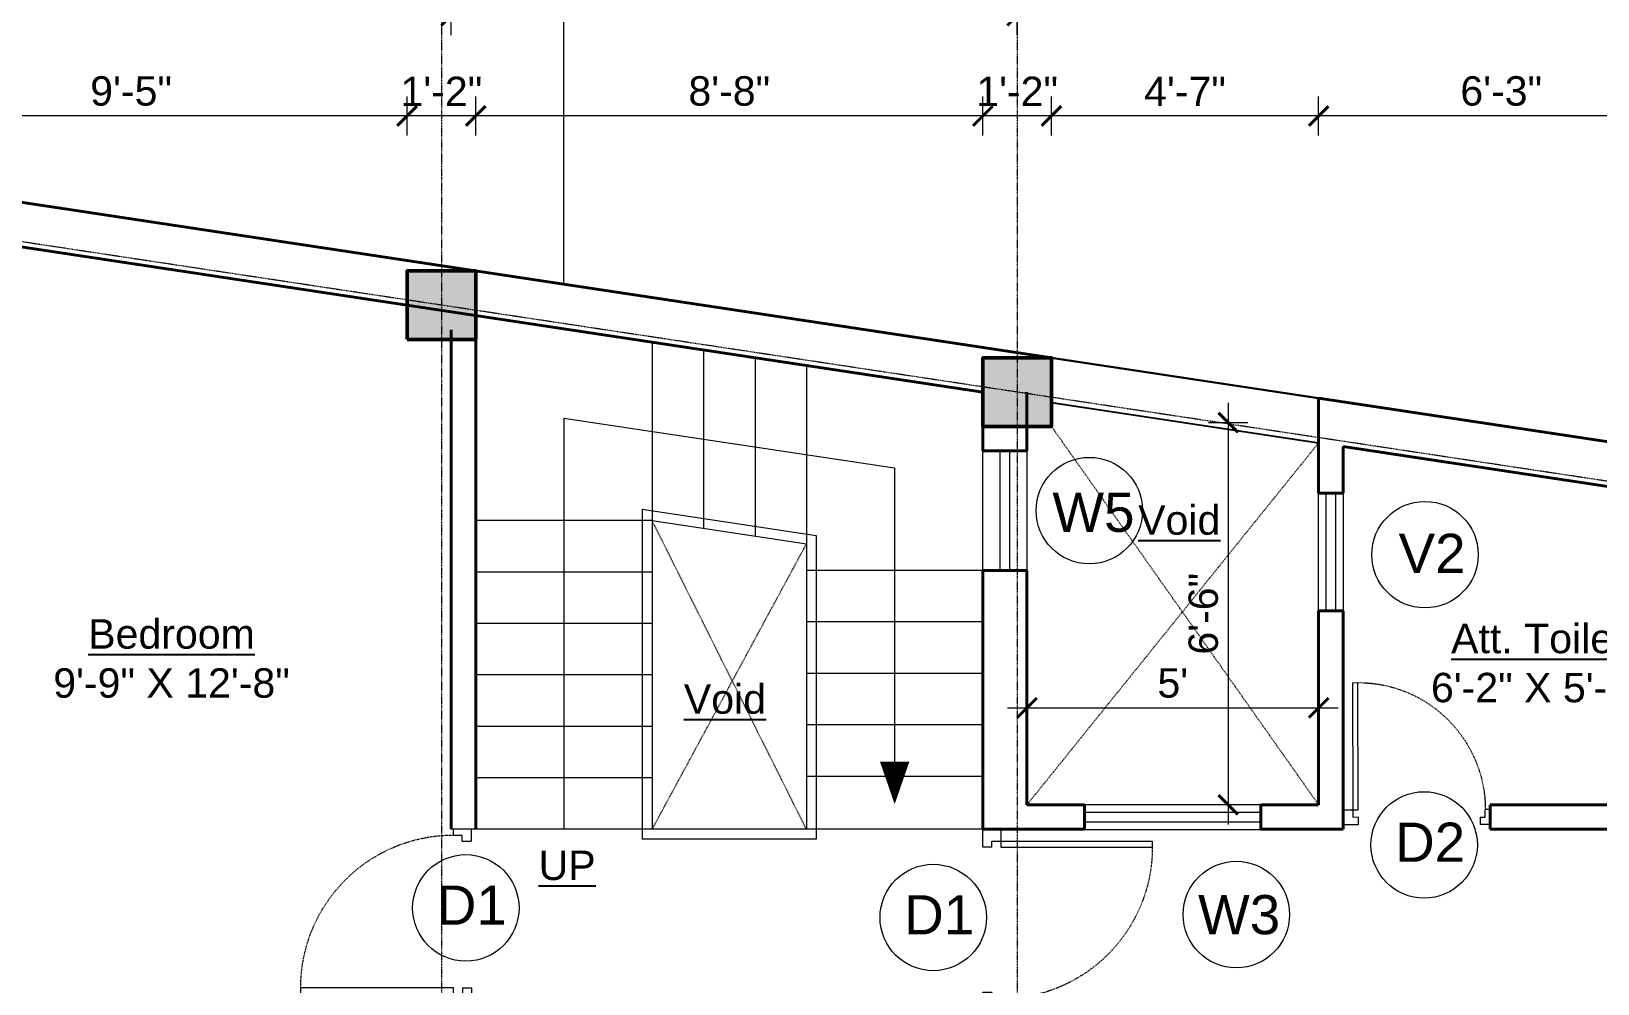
# Model space of a CAD drawing. Header units: inches. Extents: x 141029 to 151573, y -22384 to -18036.
# Drawn here: x 144653.4 to 144973.1, y -19620 to -19425.7 of the extents above; entities that cross this region are included whole.
import ezdxf

# ---------------------------------------------------------------- set-up
doc = ezdxf.new("R2010")
doc.units = ezdxf.units.IN
doc.header["$LTSCALE"] = 0.5
doc.header["$MEASUREMENT"] = 0
doc.header["$PDMODE"] = 66
doc.linetypes.add('CENTER', pattern=[2, 1.25, -0.25, 0.25, -0.25])
doc.linetypes.add('HIDDEN', pattern=[0.375, 0.25, -0.125])
for name, color, linetype, lineweight in [('Annotate-Lite.w', 177, 'Continuous', 9), ('Annotations-Bold.w', 177, 'Continuous', 13), ('C-COLUMN', 1, 'Continuous', 50), ('DIM', 4, 'Continuous', 5), ('DIM 1-100', 4, 'Continuous', 13), ('Door-Window.w', 4, 'Continuous', 15), ('HACTH', 253, 'Continuous', 9), ('stair', 132, 'Continuous', 13), ('TEXT', 220, 'Continuous', 9), ('wall', 1, 'Continuous', 40), ('wall light', 6, 'Continuous', 25), ('window', 4, 'Continuous', 13)]:
    doc.layers.add(name, color=color, linetype=linetype, lineweight=lineweight)
doc.styles.add('arial.', font='arial.ttf')
doc.styles.add('gaurav', font='arial.ttf')
doc.styles.get("Standard").update_dxf_attribs({"font": 'arial.ttf'})
doc.dimstyles.new('1 by 96', dxfattribs={"dimtxt": 6, "dimasz": 4, "dimexe": 4, "dimexo": 4, "dimgap": 2, "dimtad": 1, "dimdec": 0, "dimzin": 0, "dimdsep": 46, "dimlunit": 4, "dimtxsty": 'Standard', "dimblk": 'ARCHTICK', "dimcen": 0, "dimdle": 4, "dimadec": 0, "dimazin": 0, "dimtfac": 1, "dimtdec": 0, "dimtix": 1, "dimtofl": 0, "dimtmove": 1, "dimatfit": 3, "dimldrblk": 'ARCHTICK', "dimfxl": 4, "dimfxlon": 1, "dimtolj": 1, "dimtzin": 0, "dimlwd": -1, "dimlwe": -1, "dimarcsym": 0})

# ---------------------------------------------------------------- blocks, each defined once
blk = doc.blocks.new('3-0')
at = {"ltscale": 3}
for p, q in [((11063.05, 10097.68), (11065.97, 10099.9)), ((11063.05, 10097.68), (11064.53, 10095.73)), ((11065.25, 10097.81), (11066.71, 10098.92)), ((11065.99, 10096.84), (11065.25, 10097.81)), ((11065.97, 10099.9), (11066.71, 10098.92)), ((11065.99, 10096.84), (11064.53, 10095.73)), ((11085.5, 10074.13), (11110.32, 10092.96)), ((11086.24, 10073.15), (11111.05, 10091.97)), ((11111.05, 10091.97), (11110.32, 10092.96)), ((11084.04, 10073.02), (11082.57, 10071.91)), ((11082.57, 10071.91), (11084.79, 10068.98)), ((11084.04, 10073.02), (11084.78, 10072.04)), ((11084.78, 10072.04), (11086.24, 10073.15)), ((11086.24, 10073.15), (11085.5, 10074.13)), ((11087.72, 10071.2), (11086.24, 10073.15)), ((11084.79, 10068.98), (11087.72, 10071.2))]:
    blk.add_line(p, q, dxfattribs=at)
at = {"layer": 'Door-Window.w', "color": 9, "linetype": 'HIDDEN', "lineweight": 18}
blk.add_arc((11085.5, 10074.13), 31.16, 37.1906, 127.1465, dxfattribs=at)
blk = doc.blocks.new('_ArchTick')
at = {"color": 0, "linetype": 'ByBlock', "const_width": 0.15}
blk.add_lwpolyline([(-0.5, -0.5), (0.5, 0.5)], dxfattribs=at)
blk = doc.blocks.new('*D563')
at = {"layer": 'Defpoints', "color": 0, "transparency": 16777216}
for p in [(144916.15, -19563.72), (144856.62, -19583.5), (144916.15, -19583.5)]:
    blk.add_point(p, dxfattribs=at)
at = {"layer": 'DIM 1-100', "color": 0, "transparency": 16777216}
for p, q in [((144856.62, -19567.72), (144856.62, -19559.72)), ((144916.15, -19567.72), (144916.15, -19559.72)), ((144852.62, -19563.72), (144920.15, -19563.72))]:
    blk.add_line(p, q, dxfattribs=at)
at = {"layer": 'DIM 1-100', "color": 0, "transparency": 16777216, "xscale": 4, "yscale": 4, "zscale": 4, "rotation": 180}
blk.add_blockref('_ArchTick', (144856.62, -19563.72), dxfattribs=at)
at = {"layer": 'DIM 1-100', "color": 0, "transparency": 16777216, "xscale": 4, "yscale": 4, "zscale": 4}
blk.add_blockref('_ArchTick', (144916.15, -19563.72), dxfattribs=at)
at = {"layer": 'DIM 1-100', "color": 0, "transparency": 16777216, "insert": (144886.38, -19558.67), "char_height": 6, "attachment_point": 5}
blk.add_mtext("\\A1;5'", dxfattribs=at)
blk = doc.blocks.new('*D508')
at = {"layer": 'Defpoints', "color": 0, "transparency": 16777216}
for p in [(144888.88, -19505.51), (144897.69, -19583.5), (144916.15, -19583.5)]:
    blk.add_point(p, dxfattribs=at)
at = {"layer": 'DIM 1-100', "color": 0, "transparency": 16777216}
for p, q in [((144897.69, -19501.51), (144897.69, -19587.5)), ((144893.69, -19505.51), (144901.69, -19505.51)), ((144901.69, -19583.5), (144893.69, -19583.5))]:
    blk.add_line(p, q, dxfattribs=at)
at = {"layer": 'DIM 1-100', "color": 0, "transparency": 16777216, "xscale": 4, "yscale": 4, "zscale": 4}
for p, rotation in [((144897.69, -19505.51), 90), ((144897.69, -19583.5), 270)]:
    blk.add_blockref('_ArchTick', p, dxfattribs=dict(at, rotation=rotation))
at = {"layer": 'DIM 1-100', "color": 0, "transparency": 16777216, "insert": (144892.63, -19544.51), "char_height": 6, "attachment_point": 5, "rotation": 90}
blk.add_mtext('\\A1;6\'-6"', dxfattribs=at)
blk = doc.blocks.new('*D565')
at = {"layer": 'Defpoints', "color": 0, "transparency": 16777216}
for p in [(144916.15, -19442.94), (144916.15, -19500.53), (144990.68, -19513.9)]:
    blk.add_point(p, dxfattribs=at)
at = {"layer": 'DIM 1-100', "color": 0, "transparency": 16777216}
for p, q in [((144916.15, -19446.94), (144916.15, -19438.94)), ((144990.68, -19446.94), (144990.68, -19438.94)), ((144994.68, -19442.94), (144912.15, -19442.94))]:
    blk.add_line(p, q, dxfattribs=at)
at = {"layer": 'DIM 1-100', "color": 0, "transparency": 16777216, "xscale": 4, "yscale": 4, "zscale": 4, "rotation": 180}
blk.add_blockref('_ArchTick', (144916.15, -19442.94), dxfattribs=at)
at = {"layer": 'DIM 1-100', "color": 0, "transparency": 16777216, "xscale": 4, "yscale": 4, "zscale": 4}
blk.add_blockref('_ArchTick', (144990.68, -19442.94), dxfattribs=at)
at = {"layer": 'DIM 1-100', "color": 0, "transparency": 16777216, "insert": (144953.41, -19437.88), "char_height": 6, "attachment_point": 5}
blk.add_mtext('\\A1;6\'-3"', dxfattribs=at)
blk = doc.blocks.new('*D566')
at = {"layer": 'Defpoints', "color": 0, "transparency": 16777216}
for p in [(144861.62, -19442.94), (144861.62, -19492.29), (144916.15, -19500.53)]:
    blk.add_point(p, dxfattribs=at)
at = {"layer": 'DIM 1-100', "color": 0, "transparency": 16777216}
for p, q in [((144861.62, -19446.94), (144861.62, -19438.94)), ((144916.15, -19446.94), (144916.15, -19438.94)), ((144920.15, -19442.94), (144857.62, -19442.94))]:
    blk.add_line(p, q, dxfattribs=at)
at = {"layer": 'DIM 1-100', "color": 0, "transparency": 16777216, "xscale": 4, "yscale": 4, "zscale": 4, "rotation": 180}
blk.add_blockref('_ArchTick', (144861.62, -19442.94), dxfattribs=at)
at = {"layer": 'DIM 1-100', "color": 0, "transparency": 16777216, "xscale": 4, "yscale": 4, "zscale": 4}
blk.add_blockref('_ArchTick', (144916.15, -19442.94), dxfattribs=at)
at = {"layer": 'DIM 1-100', "color": 0, "transparency": 16777216, "insert": (144888.88, -19437.94), "char_height": 6, "attachment_point": 5}
blk.add_mtext('\\A1;4\'-7"', dxfattribs=at)
blk = doc.blocks.new('*D567')
at = {"layer": 'Defpoints', "color": 0, "transparency": 16777216}
for p in [(144847.62, -19442.94), (144847.62, -19492.29), (144861.62, -19492.29)]:
    blk.add_point(p, dxfattribs=at)
at = {"layer": 'DIM 1-100', "color": 0, "transparency": 16777216}
for p, q in [((144847.62, -19446.94), (144847.62, -19438.94)), ((144861.62, -19446.94), (144861.62, -19438.94)), ((144865.62, -19442.94), (144843.62, -19442.94))]:
    blk.add_line(p, q, dxfattribs=at)
at = {"layer": 'DIM 1-100', "color": 0, "transparency": 16777216, "xscale": 4, "yscale": 4, "zscale": 4, "rotation": 180}
blk.add_blockref('_ArchTick', (144847.62, -19442.94), dxfattribs=at)
at = {"layer": 'DIM 1-100', "color": 0, "transparency": 16777216, "xscale": 4, "yscale": 4, "zscale": 4}
blk.add_blockref('_ArchTick', (144861.62, -19442.94), dxfattribs=at)
at = {"layer": 'DIM 1-100', "color": 0, "transparency": 16777216, "insert": (144854.62, -19437.93), "char_height": 6, "attachment_point": 5}
blk.add_mtext('\\A1;1\'-2"', dxfattribs=at)
blk = doc.blocks.new('*D568')
at = {"layer": 'Defpoints', "color": 0, "transparency": 16777216}
for p in [(144744.12, -19442.94), (144744.12, -19474.55), (144847.62, -19492.29)]:
    blk.add_point(p, dxfattribs=at)
at = {"layer": 'DIM 1-100', "color": 0, "transparency": 16777216}
for p, q in [((144744.12, -19446.94), (144744.12, -19438.94)), ((144847.62, -19446.94), (144847.62, -19438.94)), ((144851.62, -19442.94), (144740.12, -19442.94))]:
    blk.add_line(p, q, dxfattribs=at)
at = {"layer": 'DIM 1-100', "color": 0, "transparency": 16777216, "xscale": 4, "yscale": 4, "zscale": 4, "rotation": 180}
blk.add_blockref('_ArchTick', (144744.12, -19442.94), dxfattribs=at)
at = {"layer": 'DIM 1-100', "color": 0, "transparency": 16777216, "xscale": 4, "yscale": 4, "zscale": 4}
blk.add_blockref('_ArchTick', (144847.62, -19442.94), dxfattribs=at)
at = {"layer": 'DIM 1-100', "color": 0, "transparency": 16777216, "insert": (144795.87, -19437.88), "char_height": 6, "attachment_point": 5}
blk.add_mtext('\\A1;8\'-8"', dxfattribs=at)
blk = doc.blocks.new('*D569')
at = {"layer": 'Defpoints', "color": 0, "transparency": 16777216}
for p in [(144730.12, -19442.94), (144730.12, -19474.55), (144744.12, -19474.55)]:
    blk.add_point(p, dxfattribs=at)
at = {"layer": 'DIM 1-100', "color": 0, "transparency": 16777216}
for p, q in [((144730.12, -19446.94), (144730.12, -19438.94)), ((144744.12, -19446.94), (144744.12, -19438.94)), ((144748.12, -19442.94), (144726.12, -19442.94))]:
    blk.add_line(p, q, dxfattribs=at)
at = {"layer": 'DIM 1-100', "color": 0, "transparency": 16777216, "xscale": 4, "yscale": 4, "zscale": 4, "rotation": 180}
blk.add_blockref('_ArchTick', (144730.12, -19442.94), dxfattribs=at)
at = {"layer": 'DIM 1-100', "color": 0, "transparency": 16777216, "xscale": 4, "yscale": 4, "zscale": 4}
blk.add_blockref('_ArchTick', (144744.12, -19442.94), dxfattribs=at)
at = {"layer": 'DIM 1-100', "color": 0, "transparency": 16777216, "insert": (144737.12, -19437.93), "char_height": 6, "attachment_point": 5}
blk.add_mtext('\\A1;1\'-2"', dxfattribs=at)
blk = doc.blocks.new('*D570')
at = {"layer": 'Defpoints', "color": 0, "transparency": 16777216}
for p in [(144617.47, -19442.94), (144617.47, -19469.43), (144730.12, -19474.55)]:
    blk.add_point(p, dxfattribs=at)
at = {"layer": 'DIM 1-100', "color": 0, "transparency": 16777216}
for p, q in [((144617.47, -19446.94), (144617.47, -19438.94)), ((144730.12, -19446.94), (144730.12, -19438.94)), ((144734.12, -19442.94), (144613.47, -19442.94))]:
    blk.add_line(p, q, dxfattribs=at)
at = {"layer": 'DIM 1-100', "color": 0, "transparency": 16777216, "xscale": 4, "yscale": 4, "zscale": 4, "rotation": 180}
blk.add_blockref('_ArchTick', (144617.47, -19442.94), dxfattribs=at)
at = {"layer": 'DIM 1-100', "color": 0, "transparency": 16777216, "xscale": 4, "yscale": 4, "zscale": 4}
blk.add_blockref('_ArchTick', (144730.12, -19442.94), dxfattribs=at)
at = {"layer": 'DIM 1-100', "color": 0, "transparency": 16777216, "insert": (144673.79, -19437.88), "char_height": 6, "attachment_point": 5}
blk.add_mtext('\\A1;9\'-5"', dxfattribs=at)
blk = doc.blocks.new('*D573')
at = {"layer": 'Defpoints', "color": 0, "transparency": 16777216}
for p in [(144854.62, -19422.48), (144854.62, -19499.29), (144997.68, -19520.9)]:
    blk.add_point(p, dxfattribs=at)
at = {"layer": 'DIM 1-100', "color": 0, "transparency": 16777216}
for p, q in [((144854.62, -19426.48), (144854.62, -19418.48)), ((144997.68, -19426.48), (144997.68, -19418.48)), ((145001.68, -19422.48), (144850.62, -19422.48))]:
    blk.add_line(p, q, dxfattribs=at)
at = {"layer": 'DIM 1-100', "color": 0, "transparency": 16777216, "xscale": 4, "yscale": 4, "zscale": 4, "rotation": 180}
blk.add_blockref('_ArchTick', (144854.62, -19422.48), dxfattribs=at)
at = {"layer": 'DIM 1-100', "color": 0, "transparency": 16777216, "xscale": 4, "yscale": 4, "zscale": 4}
blk.add_blockref('_ArchTick', (144997.68, -19422.48), dxfattribs=at)
at = {"layer": 'DIM 1-100', "color": 0, "transparency": 16777216, "insert": (144926.15, -19417.46), "char_height": 6, "attachment_point": 5}
blk.add_mtext('\\A1;11\'-11"', dxfattribs=at)
blk = doc.blocks.new('*D574')
at = {"layer": 'Defpoints', "color": 0, "transparency": 16777216}
for p in [(144739.12, -19422.48), (144739.12, -19486.55), (144854.62, -19499.29)]:
    blk.add_point(p, dxfattribs=at)
at = {"layer": 'DIM 1-100', "color": 0, "transparency": 16777216}
for p, q in [((144739.12, -19426.48), (144739.12, -19418.48)), ((144854.62, -19426.48), (144854.62, -19418.48)), ((144858.62, -19422.48), (144735.12, -19422.48))]:
    blk.add_line(p, q, dxfattribs=at)
at = {"layer": 'DIM 1-100', "color": 0, "transparency": 16777216, "xscale": 4, "yscale": 4, "zscale": 4, "rotation": 180}
blk.add_blockref('_ArchTick', (144739.12, -19422.48), dxfattribs=at)
at = {"layer": 'DIM 1-100', "color": 0, "transparency": 16777216, "xscale": 4, "yscale": 4, "zscale": 4}
blk.add_blockref('_ArchTick', (144854.62, -19422.48), dxfattribs=at)
at = {"layer": 'DIM 1-100', "color": 0, "transparency": 16777216, "insert": (144796.87, -19417.41), "char_height": 6, "attachment_point": 5}
blk.add_mtext('\\A1;9\'-8"', dxfattribs=at)
blk = doc.blocks.new('*D575')
at = {"layer": 'Defpoints', "color": 0, "transparency": 16777216}
for p in [(144610.47, -19422.48), (144610.47, -19462.43), (144739.12, -19486.55)]:
    blk.add_point(p, dxfattribs=at)
at = {"layer": 'DIM 1-100', "color": 0, "transparency": 16777216}
for p, q in [((144610.47, -19426.48), (144610.47, -19418.48)), ((144739.12, -19426.48), (144739.12, -19418.48)), ((144743.12, -19422.48), (144606.47, -19422.48))]:
    blk.add_line(p, q, dxfattribs=at)
at = {"layer": 'DIM 1-100', "color": 0, "transparency": 16777216, "xscale": 4, "yscale": 4, "zscale": 4, "rotation": 180}
blk.add_blockref('_ArchTick', (144610.47, -19422.48), dxfattribs=at)
at = {"layer": 'DIM 1-100', "color": 0, "transparency": 16777216, "xscale": 4, "yscale": 4, "zscale": 4}
blk.add_blockref('_ArchTick', (144739.12, -19422.48), dxfattribs=at)
at = {"layer": 'DIM 1-100', "color": 0, "transparency": 16777216, "insert": (144674.79, -19417.41), "char_height": 6, "attachment_point": 5}
blk.add_mtext('\\A1;10\'-9"', dxfattribs=at)
blk = doc.blocks.new('*D509')
at = {"layer": 'Defpoints', "color": 0, "transparency": 16777216}
for p in [(144581.13, -19403.23), (144581.13, -19449.95), (145005.15, -19513.97)]:
    blk.add_point(p, dxfattribs=at)
at = {"layer": 'DIM 1-100', "color": 0, "transparency": 16777216}
for p, q in [((144581.13, -19407.23), (144581.13, -19399.23)), ((145005.15, -19407.23), (145005.15, -19399.23)), ((145009.15, -19403.23), (144577.13, -19403.23))]:
    blk.add_line(p, q, dxfattribs=at)
at = {"layer": 'DIM 1-100', "color": 0, "transparency": 16777216, "xscale": 4, "yscale": 4, "zscale": 4, "rotation": 180}
blk.add_blockref('_ArchTick', (144581.13, -19403.23), dxfattribs=at)
at = {"layer": 'DIM 1-100', "color": 0, "transparency": 16777216, "xscale": 4, "yscale": 4, "zscale": 4}
blk.add_blockref('_ArchTick', (145005.15, -19403.23), dxfattribs=at)
at = {"layer": 'DIM 1-100', "color": 0, "transparency": 16777216, "insert": (144793.14, -19398.16), "char_height": 6, "attachment_point": 5}
blk.add_mtext('\\A1;35\'-4"', dxfattribs=at)

msp = doc.modelspace()

# ---------------------------------------------------------------- hatches: boundary and pattern name
at = {"layer": 'C-COLUMN'}
h = msp.add_hatch(color=256, dxfattribs=at)
h.dxf.hatch_style = 1
h.paths.add_polyline_path([(144744.12, -19474.55), (144730.12, -19474.55), (144730.12, -19488.55), (144744.12, -19488.55)])
h = msp.add_hatch(color=256, dxfattribs=at)
h.dxf.hatch_style = 1
h.paths.add_polyline_path([(144861.62, -19492.29), (144847.62, -19492.29), (144847.62, -19506.29), (144861.62, -19506.29)])

# ---------------------------------------------------------------- linework, layer by layer
at = {"layer": 'Annotate-Lite.w', "ltscale": 0.005}
for centre in [(144869.35, -19523.46), (144937.85, -19532.46), (144937.68, -19591.68), (144742.1, -19604.53), (144837.49, -19606.49), (144899.35, -19605.89)]:
    msp.add_circle(centre, 10.86, dxfattribs=at)
at = {"layer": 'Annotations-Bold.w', "linetype": 'CENTER', "ltscale": 0.3}
for p, q in [((144737.12, -19391.25), (144737.12, -19838)), ((144854.62, -19391.25), (144854.62, -19838))]:
    msp.add_line(p, q, dxfattribs=at)
msp.add_lwpolyline([(145080.69, -19520.9), (144997.68, -19520.9), (144854.62, -19499.29), (144737.12, -19481.55), (144610.47, -19462.43), (144520.47, -19462.43)], dxfattribs=at)
at = {"layer": 'C-COLUMN'}
for points in [[(144730.12, -19488.55), (144744.12, -19488.55), (144744.12, -19474.55), (144730.12, -19474.55)], [(144847.62, -19506.29), (144861.62, -19506.29), (144861.62, -19492.29), (144847.62, -19492.29)]]:
    msp.add_lwpolyline(points, close=True, dxfattribs=at)
at = {"layer": 'Defpoints'}
msp.add_lwpolyline([(145005.15, -19513.97), (144995.57, -19756.73), (144603.47, -19756.73), (144603.57, -19453.33), (145005.15, -19513.97)], dxfattribs=at)
at = {"layer": 'DIM'}
for p, q in [((144762.12, -19504.58), (144762.12, -19588.5)), ((144762.12, -19504.58), (144829.62, -19514.77)), ((144829.62, -19514.77), (144829.62, -19574.7, 0))]:
    msp.add_line(p, q, dxfattribs=at)
at = {"layer": 'HACTH', "linetype": 'HIDDEN'}
for p, q in [((144916.15, -19583.5), (144861.62, -19506.29)), ((144916.15, -19509.63), (144856.62, -19583.5)), ((144811.62, -19588.5), (144780.12, -19525.5)), ((144780.12, -19588.5), (144811.62, -19530.26))]:
    msp.add_line(p, q, dxfattribs=at)
at = {"layer": 'stair', "linetype": 'ByBlock'}
for p, q in [((144780.12, -19489.09), (144780.12, -19525.5)), ((144790.62, -19490.68), (144790.62, -19527.08)), ((144801.12, -19492.26), (144801.12, -19528.67)), ((144811.62, -19493.85), (144811.62, -19530.26)), ((144778.12, -19523.18), (144813.62, -19528.53)), ((144778.12, -19523.18), (144778.12, -19590.5)), ((144780.12, -19525.5), (144744.12, -19525.5)), ((144780.12, -19525.5), (144811.62, -19530.26)), ((144780.12, -19525.5), (144780.12, -19588.5)), ((144811.62, -19530.26), (144811.62, -19588.5)), ((144813.62, -19528.53), (144813.62, -19590.5)), ((144780.12, -19536), (144744.12, -19536)), ((144780.12, -19546.5), (144744.12, -19546.5)), ((144780.12, -19557), (144744.12, -19557)), ((144780.12, -19567.5), (144744.12, -19567.5)), ((144780.12, -19578), (144744.12, -19578)), ((144847.62, -19588.5), (144739.12, -19588.5)), ((144813.62, -19590.5), (144778.12, -19590.5))]:
    msp.add_line(p, q, dxfattribs=at)
for points in [[(144847.62, -19535.69), (144811.62, -19535.69)], [(144847.62, -19546.19), (144811.62, -19546.19)], [(144847.62, -19556.69), (144811.62, -19556.69)], [(144847.62, -19567.19), (144811.62, -19567.19)], [(144847.62, -19577.69), (144811.62, -19577.69)]]:
    msp.add_lwpolyline(points, dxfattribs=at)
at = {"layer": 'stair', "linetype": 'ByBlock', "elevation": 0}
msp.add_lwpolyline([(144829.62, -19574.7, 6, 0, 0), (144829.62, -19583.38, 0, 0, 0)], format="xyseb", dxfattribs=at)
at = {"layer": 'TEXT'}
msp.add_lwpolyline([(144762.12, -19477.27), (144762.12, -19394)], dxfattribs=at)
at = {"layer": 'wall'}
for p, q in [((144861.62, -19492.29), (144615.47, -19455.13)), ((144861.62, -19492.29), (144615.47, -19455.13)), ((144861.62, -19492.29), (144617.47, -19455.43)), ((144744.12, -19588.5), (144744.12, -19483.66)), ((144744.12, -19588.5), (144744.12, -19483.66)), ((144739.12, -19588.5), (144739.12, -19486.55)), ((144847.62, -19511.29), (144847.62, -19499.28)), ((144856.62, -19511.29), (144856.62, -19499.28)), ((145005.15, -19513.97), (144916.15, -19500.53)), ((145005.15, -19513.97), (144916.15, -19500.53)), ((145005.15, -19513.97), (144916.15, -19500.53)), ((144916.15, -19500.53), (144916.15, -19519.94)), ((144847.62, -19511.29), (144856.62, -19511.29)), ((144921.15, -19510.39), (144921.15, -19519.94)), ((144916.15, -19519.94), (144921.15, -19519.94)), ((144847.62, -19588.5), (144847.62, -19535.69)), ((144847.62, -19535.69), (144856.62, -19535.69)), ((144856.62, -19583.5), (144856.62, -19535.69)), ((144916.15, -19543.94), (144916.15, -19583.5)), ((144916.15, -19543.94), (144921.15, -19543.94)), ((144921.15, -19543.94), (144921.15, -19588.5)), ((144868.38, -19583.5), (144868.38, -19588.5)), ((144904.38, -19583.5), (144904.38, -19588.5)), ((144951.15, -19588.5), (144951.15, -19583.5)), ((144847.62, -19588.5), (144868.38, -19588.5)), ((144904.38, -19588.5), (144921.15, -19588.5)), ((144951.15, -19588.5), (144993.2, -19588.5))]:
    msp.add_line(p, q, dxfattribs=at)
for points in [[(144847.62, -19499.29), (144622.47, -19465.29)], [(144847.62, -19499.29), (144622.47, -19465.29)], [(144995.84, -19521.66), (144921.15, -19510.39)], [(144942.62, -19513.63), (144921.15, -19510.39)], [(144856.62, -19583.5), (144868.38, -19583.5)], [(144904.38, -19583.5), (144916.15, -19583.5)], [(144951.15, -19583.5), (144993.4, -19583.5)]]:
    msp.add_lwpolyline(points, dxfattribs=at)
at = {"layer": 'wall light'}
for points in [[(144916.15, -19500.53), (144861.62, -19492.29)], [(144861.62, -19501.4), (144916.15, -19509.63)]]:
    msp.add_lwpolyline(points, dxfattribs=at)
at = {"layer": 'window'}
for p, q in [((144847.62, -19535.69), (144847.62, -19511.29)), ((144851.12, -19535.69), (144851.12, -19511.29)), ((144853.12, -19535.69), (144853.12, -19511.29)), ((144856.62, -19511.29), (144856.62, -19535.69)), ((144916.15, -19543.94), (144916.15, -19519.94)), ((144917.65, -19543.94), (144917.65, -19519.94)), ((144919.65, -19543.94), (144919.65, -19519.94)), ((144921.15, -19519.94), (144921.15, -19543.94)), ((144904.38, -19583.5), (144868.38, -19583.5)), ((144868.38, -19585), (144904.38, -19585)), ((144868.35, -19588.54), (144904.38, -19588.54)), ((144868.38, -19587), (144904.38, -19587))]:
    msp.add_line(p, q, dxfattribs=at)

# ---------------------------------------------------------------- block references
at = {"layer": 'Door-Window.w', "linetype": 'ByBlock'}
for p, xscale, yscale, zscale, rotation in [((143837.25, -32017.15), -0.8331589850765497, 0.8331589850765497, 0.8331589850765497, 307.2669371386873), ((130036.17, -18277.07), -0.9929335375360637, 0.9929335375360642, 0.9929335375360642, 217.190858839614), ((159656.96, -20945.06), -0.9997905232426018, 0.9997905232426019, 0.9997905232426019, 37.19059523916115)]:
    msp.add_blockref('3-0', p, dxfattribs=dict(at, xscale=xscale, yscale=yscale, zscale=zscale, rotation=rotation))

# ---------------------------------------------------------------- texts
at = {"layer": 'Annotate-Lite.w', "ltscale": 0.005, "char_height": 8, "attachment_point": 1, "style": 'gaurav'}
for s, insert in [('W5', (144861.81, -19519.81)), ('V2', (144932.46, -19528.19)), ('D2', (144931.76, -19587.13)), ('D1', (144736.18, -19599.97)), ('D1', (144831.57, -19601.94)), ('W3', (144891.54, -19601.91))]:
    msp.add_mtext_dynamic_manual_height_columns(s, width=8, gutter_width=100, heights=[0], dxfattribs=dict(at, insert=insert))
at = {"layer": 'TEXT', "lineweight": -2, "char_height": 6, "width": 127.5059, "attachment_point": 5, "style": 'arial.'}
for s, insert in [('{\\LVoid}', (144887.7, -19525.43)), ('{\\LBedroom\\P}9\'-9" X 12\'-8"', (144682.04, -19553.68)), ('{\\LAtt. Toilet\\P}6\'-2" X 5\'-7"', (144960.88, -19554.61)), ('{\\LVoid}', (144794.98, -19561.96)), ('{\\LUP}', (144762.78, -19595.89))]:
    msp.add_mtext(s, dxfattribs=dict(at, insert=insert))

# ---------------------------------------------------------------- dimensions: what is measured, and where the dimension line sits
at = {"layer": 'DIM 1-100'}
for base, p1, p2, picture, middle in [((144581.13, -19403.23), (145005.15, -19513.97), (144581.13, -19449.95), '*D509', (144793.14, -19398.16)), ((144610.47, -19422.48), (144739.12, -19486.55), (144610.47, -19462.43), '*D575', (144674.79, -19417.41)), ((144739.11500774, -19422.4753938), (144854.61500774, -19499.29480565), (144739.11500774, -19486.55424114), '*D574', (144796.86500774, -19417.41195587)), ((144854.62, -19422.48), (144997.68, -19520.9), (144854.62, -19499.29), '*D573', (144926.15, -19417.46)), ((144617.47, -19442.94), (144730.12, -19474.55), (144617.47, -19469.43), '*D570', (144673.79, -19437.88)), ((144744.11500774, -19442.9441438), (144847.61500774, -19492.29480565), (144744.11500774, -19474.55424114), '*D568', (144795.86500774, -19437.88070587)), ((144861.62, -19442.94), (144916.15, -19500.53), (144861.62, -19492.29), '*D566', (144888.88, -19437.94)), ((144916.15, -19442.94), (144990.68, -19513.9), (144916.15, -19500.53), '*D565', (144953.41, -19437.88)), ((144916.15, -19563.72), (144856.62, -19583.5), (144916.15, -19583.5), '*D563', (144886.38, -19558.67))]:
    dim = msp.add_linear_dim(base=base, p1=p1, p2=p2, dimstyle='1 by 96', dxfattribs=at)
    dim.commit()
    dim.dimension.update_dxf_attribs({"geometry": picture, "text_midpoint": middle})
for base, p1, p2, picture, middle in [((144730.12, -19442.94), (144744.12, -19474.55), (144730.12, -19474.55), '*D569', (144737.12, -19442.94)), ((144847.62, -19442.94), (144861.62, -19492.29), (144847.62, -19492.29), '*D567', (144854.62, -19442.94))]:
    dim = msp.add_linear_dim(base=base, p1=p1, p2=p2, dimstyle='1 by 96', dxfattribs=at)
    dim.commit()
    dim.dimension.update_dxf_attribs({"geometry": picture, "text_midpoint": middle, "dimtype": 160})
dim = msp.add_linear_dim(base=(144897.69, -19583.5), p1=(144888.88, -19505.51), p2=(144916.15, -19583.5), angle=90, dimstyle='1 by 96', dxfattribs=at)
dim.commit()
dim.dimension.update_dxf_attribs({"geometry": '*D508', "text_midpoint": (144892.63, -19544.51)})

doc.saveas('drawing.dxf')
